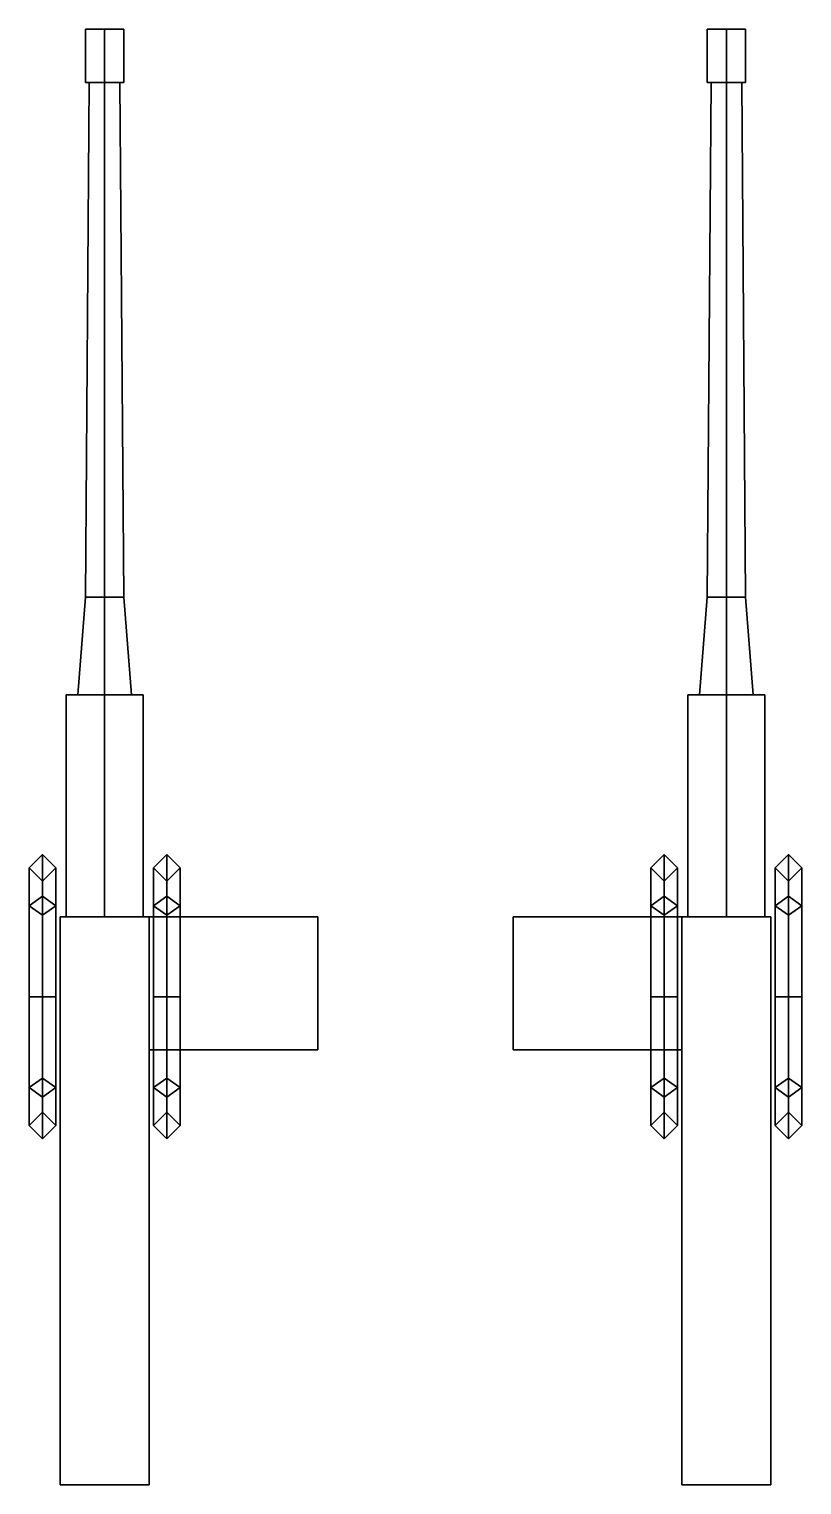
# Model space of a CAD drawing. Extents: x -0.44 to 0.43, y -0.55 to 1.09.
import ezdxf

# ---------------------------------------------------------------- set-up
doc = ezdxf.new("R2010")
doc.units = 0
doc.layers.add('GUN', color=1, linetype='CONTINUOUS')

msp = doc.modelspace()

# ---------------------------------------------------------------- linework, layer by layer
at = {"layer": 'GUN'}
for points in [[(-0.35, 1.09, 0.025), (-0.3717, 1.09, 0.0125), (-0.3717, 1.03, 0.0125), (-0.35, 1.03, 0.025)], [(-0.3717, 1.09, 0.0125), (-0.3717, 1.09, -0.0125), (-0.3717, 1.03, -0.0125), (-0.3717, 1.03, 0.0125)], [(-0.3717, 1.09, -0.0125), (-0.35, 1.09, -0.025), (-0.35, 1.03, -0.025), (-0.3717, 1.03, -0.0125)], [(-0.3717, 1.09, -0.0125), (-0.3717, 1.09, 0.0125), (-0.35, 1.09, 0.025), (-0.35, 1.09, -0.025)], [(-0.35, 1.09, -0.025), (-0.3283, 1.09, -0.0125), (-0.3283, 1.03, -0.0125), (-0.35, 1.03, -0.025)], [(-0.3283, 1.09, 0.0125), (-0.35, 1.09, 0.025), (-0.35, 1.03, 0.025), (-0.3283, 1.03, 0.0125)], [(-0.35, 1.09, -0.025), (-0.35, 1.09, 0.025), (-0.3283, 1.09, 0.0125), (-0.3283, 1.09, -0.0125)], [(-0.3283, 1.09, -0.0125), (-0.3283, 1.09, 0.0125), (-0.3283, 1.03, 0.0125), (-0.3283, 1.03, -0.0125)], [(0.3283, 1.09, -0.0125), (0.3283, 1.09, 0.0125), (0.35, 1.09, 0.025), (0.35, 1.09, -0.025)], [(0.3283, 1.09, -0.0125), (0.35, 1.09, -0.025), (0.35, 1.03, -0.025), (0.3283, 1.03, -0.0125)], [(0.35, 1.09, 0.025), (0.3283, 1.09, 0.0125), (0.3283, 1.03, 0.0125), (0.35, 1.03, 0.025)], [(0.3283, 1.09, 0.0125), (0.3283, 1.09, -0.0125), (0.3283, 1.03, -0.0125), (0.3283, 1.03, 0.0125)], [(0.35, 1.09, -0.025), (0.35, 1.09, 0.025), (0.3717, 1.09, 0.0125), (0.3717, 1.09, -0.0125)], [(0.3717, 1.09, 0.0125), (0.35, 1.09, 0.025), (0.35, 1.03, 0.025), (0.3717, 1.03, 0.0125)], [(0.35, 1.09, -0.025), (0.3717, 1.09, -0.0125), (0.3717, 1.03, -0.0125), (0.35, 1.03, -0.025)], [(0.3717, 1.09, -0.0125), (0.3717, 1.09, 0.0125), (0.3717, 1.03, 0.0125), (0.3717, 1.03, -0.0125)], [(-0.35, 1.03, 0.02), (-0.3673, 1.03, 0.01), (-0.3717, 0.45, 0.0125), (-0.35, 0.45, 0.025)], [(-0.3673, 1.03, 0.01), (-0.3673, 1.03, -0.01), (-0.3717, 0.45, -0.0125), (-0.3717, 0.45, 0.0125)], [(-0.3673, 1.03, -0.01), (-0.35, 1.03, -0.02), (-0.35, 0.45, -0.025), (-0.3717, 0.45, -0.0125)], [(-0.3717, 1.03, -0.0125), (-0.35, 1.03, -0.025), (-0.35, 1.03, -0.02), (-0.3673, 1.03, -0.01)], [(-0.3717, 1.03, 0.0125), (-0.3717, 1.03, -0.0125), (-0.3673, 1.03, -0.01), (-0.3673, 1.03, 0.01)], [(-0.35, 1.03, 0.025), (-0.3717, 1.03, 0.0125), (-0.3673, 1.03, 0.01), (-0.35, 1.03, 0.02)], [(-0.35, 1.03, -0.02), (-0.3327, 1.03, -0.01), (-0.3283, 0.45, -0.0125), (-0.35, 0.45, -0.025)], [(-0.3327, 1.03, 0.01), (-0.35, 1.03, 0.02), (-0.35, 0.45, 0.025), (-0.3283, 0.45, 0.0125)], [(-0.35, 1.03, -0.025), (-0.3283, 1.03, -0.0125), (-0.3327, 1.03, -0.01), (-0.35, 1.03, -0.02)], [(-0.3283, 1.03, 0.0125), (-0.35, 1.03, 0.025), (-0.35, 1.03, 0.02), (-0.3327, 1.03, 0.01)], [(-0.3327, 1.03, -0.01), (-0.3327, 1.03, 0.01), (-0.3283, 0.45, 0.0125), (-0.3283, 0.45, -0.0125)], [(-0.3283, 1.03, -0.0125), (-0.3283, 1.03, 0.0125), (-0.3327, 1.03, 0.01), (-0.3327, 1.03, -0.01)], [(0.35, 1.03, 0.025), (0.3283, 1.03, 0.0125), (0.3327, 1.03, 0.01), (0.35, 1.03, 0.02)], [(0.3283, 1.03, 0.0125), (0.3283, 1.03, -0.0125), (0.3327, 1.03, -0.01), (0.3327, 1.03, 0.01)], [(0.3283, 1.03, -0.0125), (0.35, 1.03, -0.025), (0.35, 1.03, -0.02), (0.3327, 1.03, -0.01)], [(0.3327, 1.03, -0.01), (0.35, 1.03, -0.02), (0.35, 0.45, -0.025), (0.3283, 0.45, -0.0125)], [(0.3327, 1.03, 0.01), (0.3327, 1.03, -0.01), (0.3283, 0.45, -0.0125), (0.3283, 0.45, 0.0125)], [(0.35, 1.03, 0.02), (0.3327, 1.03, 0.01), (0.3283, 0.45, 0.0125), (0.35, 0.45, 0.025)], [(0.3717, 1.03, 0.0125), (0.35, 1.03, 0.025), (0.35, 1.03, 0.02), (0.3673, 1.03, 0.01)], [(0.35, 1.03, -0.025), (0.3717, 1.03, -0.0125), (0.3673, 1.03, -0.01), (0.35, 1.03, -0.02)], [(0.3673, 1.03, 0.01), (0.35, 1.03, 0.02), (0.35, 0.45, 0.025), (0.3717, 0.45, 0.0125)], [(0.35, 1.03, -0.02), (0.3673, 1.03, -0.01), (0.3717, 0.45, -0.0125), (0.35, 0.45, -0.025)], [(0.3717, 1.03, -0.0125), (0.3717, 1.03, 0.0125), (0.3673, 1.03, 0.01), (0.3673, 1.03, -0.01)], [(0.3673, 1.03, -0.01), (0.3673, 1.03, 0.01), (0.3717, 0.45, 0.0125), (0.3717, 0.45, -0.0125)], [(-0.35, 0.45, 0.025), (-0.3717, 0.45, 0.0125), (-0.3803, 0.34, 0.0175), (-0.35, 0.34, 0.035)], [(-0.3717, 0.45, 0.0125), (-0.3717, 0.45, -0.0125), (-0.3803, 0.34, -0.0175), (-0.3803, 0.34, 0.0175)], [(-0.3717, 0.45, -0.0125), (-0.35, 0.45, -0.025), (-0.35, 0.34, -0.035), (-0.3803, 0.34, -0.0175)], [(-0.35, 0.45, -0.025), (-0.3283, 0.45, -0.0125), (-0.3197, 0.34, -0.0175), (-0.35, 0.34, -0.035)], [(-0.3283, 0.45, 0.0125), (-0.35, 0.45, 0.025), (-0.35, 0.34, 0.035), (-0.3197, 0.34, 0.0175)], [(-0.3283, 0.45, -0.0125), (-0.3283, 0.45, 0.0125), (-0.3197, 0.34, 0.0175), (-0.3197, 0.34, -0.0175)], [(0.3283, 0.45, -0.0125), (0.35, 0.45, -0.025), (0.35, 0.34, -0.035), (0.3197, 0.34, -0.0175)], [(0.35, 0.45, 0.025), (0.3283, 0.45, 0.0125), (0.3197, 0.34, 0.0175), (0.35, 0.34, 0.035)], [(0.3283, 0.45, 0.0125), (0.3283, 0.45, -0.0125), (0.3197, 0.34, -0.0175), (0.3197, 0.34, 0.0175)], [(0.3717, 0.45, 0.0125), (0.35, 0.45, 0.025), (0.35, 0.34, 0.035), (0.3803, 0.34, 0.0175)], [(0.35, 0.45, -0.025), (0.3717, 0.45, -0.0125), (0.3803, 0.34, -0.0175), (0.35, 0.34, -0.035)], [(0.3717, 0.45, -0.0125), (0.3717, 0.45, 0.0125), (0.3803, 0.34, 0.0175), (0.3803, 0.34, -0.0175)], [(-0.35, 0.34, 0.05), (-0.3933, 0.34, 0.025), (-0.3933, 0.09, 0.025), (-0.35, 0.09, 0.05)], [(-0.3933, 0.34, 0.025), (-0.3933, 0.34, -0.025), (-0.3933, 0.09, -0.025), (-0.3933, 0.09, 0.025)], [(-0.3933, 0.34, -0.025), (-0.35, 0.34, -0.05), (-0.35, 0.09, -0.05), (-0.3933, 0.09, -0.025)], [(-0.35, 0.34, 0.035), (-0.3803, 0.34, 0.0175), (-0.3933, 0.34, 0.025), (-0.35, 0.34, 0.05)], [(-0.3803, 0.34, 0.0175), (-0.3803, 0.34, -0.0175), (-0.3933, 0.34, -0.025), (-0.3933, 0.34, 0.025)], [(-0.3803, 0.34, -0.0175), (-0.35, 0.34, -0.035), (-0.35, 0.34, -0.05), (-0.3933, 0.34, -0.025)], [(-0.35, 0.34, -0.05), (-0.3067, 0.34, -0.025), (-0.3067, 0.09, -0.025), (-0.35, 0.09, -0.05)], [(-0.3067, 0.34, 0.025), (-0.35, 0.34, 0.05), (-0.35, 0.09, 0.05), (-0.3067, 0.09, 0.025)], [(-0.3197, 0.34, 0.0175), (-0.35, 0.34, 0.035), (-0.35, 0.34, 0.05), (-0.3067, 0.34, 0.025)], [(-0.35, 0.34, -0.035), (-0.3197, 0.34, -0.0175), (-0.3067, 0.34, -0.025), (-0.35, 0.34, -0.05)], [(-0.3197, 0.34, -0.0175), (-0.3197, 0.34, 0.0175), (-0.3067, 0.34, 0.025), (-0.3067, 0.34, -0.025)], [(-0.3067, 0.34, -0.025), (-0.3067, 0.34, 0.025), (-0.3067, 0.09, 0.025), (-0.3067, 0.09, -0.025)], [(0.3197, 0.34, -0.0175), (0.35, 0.34, -0.035), (0.35, 0.34, -0.05), (0.3067, 0.34, -0.025)], [(0.35, 0.34, 0.035), (0.3197, 0.34, 0.0175), (0.3067, 0.34, 0.025), (0.35, 0.34, 0.05)], [(0.3067, 0.34, -0.025), (0.35, 0.34, -0.05), (0.35, 0.09, -0.05), (0.3067, 0.09, -0.025)], [(0.35, 0.34, 0.05), (0.3067, 0.34, 0.025), (0.3067, 0.09, 0.025), (0.35, 0.09, 0.05)], [(0.3197, 0.34, 0.0175), (0.3197, 0.34, -0.0175), (0.3067, 0.34, -0.025), (0.3067, 0.34, 0.025)], [(0.3067, 0.34, 0.025), (0.3067, 0.34, -0.025), (0.3067, 0.09, -0.025), (0.3067, 0.09, 0.025)], [(0.35, 0.34, -0.035), (0.3803, 0.34, -0.0175), (0.3933, 0.34, -0.025), (0.35, 0.34, -0.05)], [(0.3803, 0.34, 0.0175), (0.35, 0.34, 0.035), (0.35, 0.34, 0.05), (0.3933, 0.34, 0.025)], [(0.3933, 0.34, 0.025), (0.35, 0.34, 0.05), (0.35, 0.09, 0.05), (0.3933, 0.09, 0.025)], [(0.35, 0.34, -0.05), (0.3933, 0.34, -0.025), (0.3933, 0.09, -0.025), (0.35, 0.09, -0.05)], [(0.3803, 0.34, -0.0175), (0.3803, 0.34, 0.0175), (0.3933, 0.34, 0.025), (0.3933, 0.34, -0.025)], [(0.3933, 0.34, -0.025), (0.3933, 0.34, 0.025), (0.3933, 0.09, 0.025), (0.3933, 0.09, -0.025)], [(-0.435, 0.1025, 0.1025), (-0.42, 0.1131, 0.1131), (-0.42, 0.16), (-0.435, 0.145)], [(-0.435, 0.145), (-0.42, 0.16), (-0.42, 0.1131, -0.1131), (-0.435, 0.1025, -0.1025)], [(-0.42, 0.1131, 0.1131), (-0.405, 0.1025, 0.1025), (-0.405, 0.145), (-0.42, 0.16)], [(-0.42, 0.16), (-0.405, 0.145), (-0.405, 0.1025, -0.1025), (-0.42, 0.1131, -0.1131)], [(-0.295, 0.1025, 0.1025), (-0.28, 0.1131, 0.1131), (-0.28, 0.16), (-0.295, 0.145)], [(-0.295, 0.145), (-0.28, 0.16), (-0.28, 0.1131, -0.1131), (-0.295, 0.1025, -0.1025)], [(-0.28, 0.1131, 0.1131), (-0.265, 0.1025, 0.1025), (-0.265, 0.145), (-0.28, 0.16)], [(-0.28, 0.16), (-0.265, 0.145), (-0.265, 0.1025, -0.1025), (-0.28, 0.1131, -0.1131)], [(0.265, 0.145), (0.28, 0.16), (0.28, 0.1131, -0.1131), (0.265, 0.1025, -0.1025)], [(0.265, 0.1025, 0.1025), (0.28, 0.1131, 0.1131), (0.28, 0.16), (0.265, 0.145)], [(0.28, 0.16), (0.295, 0.145), (0.295, 0.1025, -0.1025), (0.28, 0.1131, -0.1131)], [(0.28, 0.1131, 0.1131), (0.295, 0.1025, 0.1025), (0.295, 0.145), (0.28, 0.16)], [(0.405, 0.145), (0.42, 0.16), (0.42, 0.1131, -0.1131), (0.405, 0.1025, -0.1025)], [(0.405, 0.1025, 0.1025), (0.42, 0.1131, 0.1131), (0.42, 0.16), (0.405, 0.145)], [(0.42, 0.16), (0.435, 0.145), (0.435, 0.1025, -0.1025), (0.42, 0.1131, -0.1131)], [(0.42, 0.1131, 0.1131), (0.435, 0.1025, 0.1025), (0.435, 0.145), (0.42, 0.16)], [(-0.42, 0.0919, 0.0919), (-0.435, 0.1025, 0.1025), (-0.435, 0.145), (-0.42, 0.13)], [(-0.42, 0.13), (-0.435, 0.145), (-0.435, 0.1025, -0.1025), (-0.42, 0.0919, -0.0919)], [(-0.405, 0.1025, 0.1025), (-0.42, 0.0919, 0.0919), (-0.42, 0.13), (-0.405, 0.145)], [(-0.405, 0.145), (-0.42, 0.13), (-0.42, 0.0919, -0.0919), (-0.405, 0.1025, -0.1025)], [(-0.28, 0.0919, 0.0919), (-0.295, 0.1025, 0.1025), (-0.295, 0.145), (-0.28, 0.13)], [(-0.28, 0.13), (-0.295, 0.145), (-0.295, 0.1025, -0.1025), (-0.28, 0.0919, -0.0919)], [(-0.265, 0.1025, 0.1025), (-0.28, 0.0919, 0.0919), (-0.28, 0.13), (-0.265, 0.145)], [(-0.265, 0.145), (-0.28, 0.13), (-0.28, 0.0919, -0.0919), (-0.265, 0.1025, -0.1025)], [(0.28, 0.13), (0.265, 0.145), (0.265, 0.1025, -0.1025), (0.28, 0.0919, -0.0919)], [(0.28, 0.0919, 0.0919), (0.265, 0.1025, 0.1025), (0.265, 0.145), (0.28, 0.13)], [(0.295, 0.145), (0.28, 0.13), (0.28, 0.0919, -0.0919), (0.295, 0.1025, -0.1025)], [(0.295, 0.1025, 0.1025), (0.28, 0.0919, 0.0919), (0.28, 0.13), (0.295, 0.145)], [(0.42, 0.13), (0.405, 0.145), (0.405, 0.1025, -0.1025), (0.42, 0.0919, -0.0919)], [(0.42, 0.0919, 0.0919), (0.405, 0.1025, 0.1025), (0.405, 0.145), (0.42, 0.13)], [(0.435, 0.145), (0.42, 0.13), (0.42, 0.0919, -0.0919), (0.435, 0.1025, -0.1025)], [(0.435, 0.1025, 0.1025), (0.42, 0.0919, 0.0919), (0.42, 0.13), (0.435, 0.145)], [(-0.435, 0, 0.145), (-0.42, 0, 0.16), (-0.42, 0.1131, 0.1131), (-0.435, 0.1025, 0.1025)], [(-0.435, 0.1025, -0.1025), (-0.42, 0.1131, -0.1131), (-0.42, 0, -0.16), (-0.435, 0, -0.145)], [(-0.42, 0, 0.13), (-0.435, 0, 0.145), (-0.435, 0.1025, 0.1025), (-0.42, 0.0919, 0.0919)], [(-0.42, 0.0919, -0.0919), (-0.435, 0.1025, -0.1025), (-0.435, 0, -0.145), (-0.42, 0, -0.13)], [(-0.42, 0, 0.16), (-0.405, 0, 0.145), (-0.405, 0.1025, 0.1025), (-0.42, 0.1131, 0.1131)], [(-0.42, 0.1131, -0.1131), (-0.405, 0.1025, -0.1025), (-0.405, 0, -0.145), (-0.42, 0, -0.16)], [(-0.405, 0, 0.145), (-0.42, 0, 0.13), (-0.42, 0.0919, 0.0919), (-0.405, 0.1025, 0.1025)], [(-0.405, 0.1025, -0.1025), (-0.42, 0.0919, -0.0919), (-0.42, 0, -0.13), (-0.405, 0, -0.145)], [(-0.295, 0, 0.145), (-0.28, 0, 0.16), (-0.28, 0.1131, 0.1131), (-0.295, 0.1025, 0.1025)], [(-0.295, 0.1025, -0.1025), (-0.28, 0.1131, -0.1131), (-0.28, 0, -0.16), (-0.295, 0, -0.145)], [(-0.28, 0, 0.13), (-0.295, 0, 0.145), (-0.295, 0.1025, 0.1025), (-0.28, 0.0919, 0.0919)], [(-0.28, 0.0919, -0.0919), (-0.295, 0.1025, -0.1025), (-0.295, 0, -0.145), (-0.28, 0, -0.13)], [(-0.28, 0, 0.16), (-0.265, 0, 0.145), (-0.265, 0.1025, 0.1025), (-0.28, 0.1131, 0.1131)], [(-0.28, 0.1131, -0.1131), (-0.265, 0.1025, -0.1025), (-0.265, 0, -0.145), (-0.28, 0, -0.16)], [(-0.265, 0, 0.145), (-0.28, 0, 0.13), (-0.28, 0.0919, 0.0919), (-0.265, 0.1025, 0.1025)], [(-0.265, 0.1025, -0.1025), (-0.28, 0.0919, -0.0919), (-0.28, 0, -0.13), (-0.265, 0, -0.145)], [(0.265, 0.1025, -0.1025), (0.28, 0.1131, -0.1131), (0.28, 0, -0.16), (0.265, 0, -0.145)], [(0.265, 0, 0.145), (0.28, 0, 0.16), (0.28, 0.1131, 0.1131), (0.265, 0.1025, 0.1025)], [(0.28, 0.0919, -0.0919), (0.265, 0.1025, -0.1025), (0.265, 0, -0.145), (0.28, 0, -0.13)], [(0.28, 0, 0.13), (0.265, 0, 0.145), (0.265, 0.1025, 0.1025), (0.28, 0.0919, 0.0919)], [(0.28, 0.1131, -0.1131), (0.295, 0.1025, -0.1025), (0.295, 0, -0.145), (0.28, 0, -0.16)], [(0.28, 0, 0.16), (0.295, 0, 0.145), (0.295, 0.1025, 0.1025), (0.28, 0.1131, 0.1131)], [(0.295, 0.1025, -0.1025), (0.28, 0.0919, -0.0919), (0.28, 0, -0.13), (0.295, 0, -0.145)], [(0.295, 0, 0.145), (0.28, 0, 0.13), (0.28, 0.0919, 0.0919), (0.295, 0.1025, 0.1025)], [(0.405, 0.1025, -0.1025), (0.42, 0.1131, -0.1131), (0.42, 0, -0.16), (0.405, 0, -0.145)], [(0.405, 0, 0.145), (0.42, 0, 0.16), (0.42, 0.1131, 0.1131), (0.405, 0.1025, 0.1025)], [(0.42, 0.0919, -0.0919), (0.405, 0.1025, -0.1025), (0.405, 0, -0.145), (0.42, 0, -0.13)], [(0.42, 0, 0.13), (0.405, 0, 0.145), (0.405, 0.1025, 0.1025), (0.42, 0.0919, 0.0919)], [(0.42, 0.1131, -0.1131), (0.435, 0.1025, -0.1025), (0.435, 0, -0.145), (0.42, 0, -0.16)], [(0.42, 0, 0.16), (0.435, 0, 0.145), (0.435, 0.1025, 0.1025), (0.42, 0.1131, 0.1131)], [(0.435, 0.1025, -0.1025), (0.42, 0.0919, -0.0919), (0.42, 0, -0.13), (0.435, 0, -0.145)], [(0.435, 0, 0.145), (0.42, 0, 0.13), (0.42, 0.0919, 0.0919), (0.435, 0.1025, 0.1025)], [(-0.4, 0.09, 0.06), (-0.4, -0.55, 0.06), (-0.3, -0.55, 0.06), (-0.3, 0.09, 0.06)], [(-0.3, -0.55, -0.17), (-0.4, -0.55, -0.17), (-0.4, 0.09, -0.17), (-0.3, 0.09, -0.17)], [(-0.3, 0.09, -0.17), (-0.4, 0.09, -0.17), (-0.4, 0.09, 0.06), (-0.3, 0.09, 0.06)], [(-0.4, 0.09, -0.17), (-0.4, -0.55, -0.17), (-0.4, -0.55, 0.06), (-0.4, 0.09, 0.06)], [(-0.3, 0.09, 0.06), (-0.3, -0.55, 0.06), (-0.3, -0.55, -0.17), (-0.3, 0.09, -0.17)], [(-0.11, -0.06, -0.09), (-0.3, -0.06, -0.09), (-0.3, 0.09, -0.09), (-0.11, 0.09, -0.09)], [(-0.11, 0.09, -0.09), (-0.3, 0.09, -0.09), (-0.3, 0.09, 0.08), (-0.11, 0.09, 0.08)], [(-0.3, 0.09, 0.08), (-0.3, -0.06, 0.08), (-0.11, -0.06, 0.08), (-0.11, 0.09, 0.08)], [(-0.3, 0.09, 0.06), (-0.3, -0.06, 0.06), (-0.3, -0.06, 0.08), (-0.3, 0.09, 0.08)], [(-0.11, 0.09, 0.08), (-0.11, -0.06, 0.08), (-0.11, -0.06, -0.09), (-0.11, 0.09, -0.09)], [(0.11, 0.09, -0.09), (0.11, -0.06, -0.09), (0.11, -0.06, 0.08), (0.11, 0.09, 0.08)], [(0.3, 0.09, -0.09), (0.3, -0.06, -0.09), (0.11, -0.06, -0.09), (0.11, 0.09, -0.09)], [(0.11, 0.09, 0.08), (0.3, 0.09, 0.08), (0.3, 0.09, -0.09), (0.11, 0.09, -0.09)], [(0.11, -0.06, 0.08), (0.3, -0.06, 0.08), (0.3, 0.09, 0.08), (0.11, 0.09, 0.08)], [(0.3, 0.09, -0.17), (0.3, -0.55, -0.17), (0.3, -0.55, 0.06), (0.3, 0.09, 0.06)], [(0.4, -0.55, -0.17), (0.3, -0.55, -0.17), (0.3, 0.09, -0.17), (0.4, 0.09, -0.17)], [(0.3, 0.09, 0.06), (0.3, -0.55, 0.06), (0.4, -0.55, 0.06), (0.4, 0.09, 0.06)], [(0.4, 0.09, -0.17), (0.3, 0.09, -0.17), (0.3, 0.09, 0.06), (0.4, 0.09, 0.06)], [(0.3, -0.06, 0.08), (0.3, -0.06, 0.06), (0.3, 0.09, 0.06), (0.3, 0.09, 0.08)], [(0.4, 0.09, 0.06), (0.4, -0.55, 0.06), (0.4, -0.55, -0.17), (0.4, 0.09, -0.17)], [(-0.42, 0, -0.13), (-0.435, 0, -0.145), (-0.435, -0.1025, -0.1025), (-0.42, -0.0919, -0.0919)], [(-0.435, 0, -0.145), (-0.42, 0, -0.16), (-0.42, -0.1131, -0.1131), (-0.435, -0.1025, -0.1025)], [(-0.42, -0.0919, 0.0919), (-0.435, -0.1025, 0.1025), (-0.435, 0, 0.145), (-0.42, 0, 0.13)], [(-0.435, -0.1025, 0.1025), (-0.42, -0.1131, 0.1131), (-0.42, 0, 0.16), (-0.435, 0, 0.145)], [(-0.42, 0, -0.16), (-0.405, 0, -0.145), (-0.405, -0.1025, -0.1025), (-0.42, -0.1131, -0.1131)], [(-0.405, 0, -0.145), (-0.42, 0, -0.13), (-0.42, -0.0919, -0.0919), (-0.405, -0.1025, -0.1025)], [(-0.42, -0.1131, 0.1131), (-0.405, -0.1025, 0.1025), (-0.405, 0, 0.145), (-0.42, 0, 0.16)], [(-0.405, -0.1025, 0.1025), (-0.42, -0.0919, 0.0919), (-0.42, 0, 0.13), (-0.405, 0, 0.145)], [(-0.28, 0, -0.13), (-0.295, 0, -0.145), (-0.295, -0.1025, -0.1025), (-0.28, -0.0919, -0.0919)], [(-0.295, 0, -0.145), (-0.28, 0, -0.16), (-0.28, -0.1131, -0.1131), (-0.295, -0.1025, -0.1025)], [(-0.28, -0.0919, 0.0919), (-0.295, -0.1025, 0.1025), (-0.295, 0, 0.145), (-0.28, 0, 0.13)], [(-0.295, -0.1025, 0.1025), (-0.28, -0.1131, 0.1131), (-0.28, 0, 0.16), (-0.295, 0, 0.145)], [(-0.28, 0, -0.16), (-0.265, 0, -0.145), (-0.265, -0.1025, -0.1025), (-0.28, -0.1131, -0.1131)], [(-0.265, 0, -0.145), (-0.28, 0, -0.13), (-0.28, -0.0919, -0.0919), (-0.265, -0.1025, -0.1025)], [(-0.28, -0.1131, 0.1131), (-0.265, -0.1025, 0.1025), (-0.265, 0, 0.145), (-0.28, 0, 0.16)], [(-0.265, -0.1025, 0.1025), (-0.28, -0.0919, 0.0919), (-0.28, 0, 0.13), (-0.265, 0, 0.145)], [(0.265, -0.1025, 0.1025), (0.28, -0.1131, 0.1131), (0.28, 0, 0.16), (0.265, 0, 0.145)], [(0.28, -0.0919, 0.0919), (0.265, -0.1025, 0.1025), (0.265, 0, 0.145), (0.28, 0, 0.13)], [(0.265, 0, -0.145), (0.28, 0, -0.16), (0.28, -0.1131, -0.1131), (0.265, -0.1025, -0.1025)], [(0.28, 0, -0.13), (0.265, 0, -0.145), (0.265, -0.1025, -0.1025), (0.28, -0.0919, -0.0919)], [(0.295, -0.1025, 0.1025), (0.28, -0.0919, 0.0919), (0.28, 0, 0.13), (0.295, 0, 0.145)], [(0.28, -0.1131, 0.1131), (0.295, -0.1025, 0.1025), (0.295, 0, 0.145), (0.28, 0, 0.16)], [(0.295, 0, -0.145), (0.28, 0, -0.13), (0.28, -0.0919, -0.0919), (0.295, -0.1025, -0.1025)], [(0.28, 0, -0.16), (0.295, 0, -0.145), (0.295, -0.1025, -0.1025), (0.28, -0.1131, -0.1131)], [(0.405, -0.1025, 0.1025), (0.42, -0.1131, 0.1131), (0.42, 0, 0.16), (0.405, 0, 0.145)], [(0.42, -0.0919, 0.0919), (0.405, -0.1025, 0.1025), (0.405, 0, 0.145), (0.42, 0, 0.13)], [(0.405, 0, -0.145), (0.42, 0, -0.16), (0.42, -0.1131, -0.1131), (0.405, -0.1025, -0.1025)], [(0.42, 0, -0.13), (0.405, 0, -0.145), (0.405, -0.1025, -0.1025), (0.42, -0.0919, -0.0919)], [(0.435, -0.1025, 0.1025), (0.42, -0.0919, 0.0919), (0.42, 0, 0.13), (0.435, 0, 0.145)], [(0.42, -0.1131, 0.1131), (0.435, -0.1025, 0.1025), (0.435, 0, 0.145), (0.42, 0, 0.16)], [(0.435, 0, -0.145), (0.42, 0, -0.13), (0.42, -0.0919, -0.0919), (0.435, -0.1025, -0.1025)], [(0.42, 0, -0.16), (0.435, 0, -0.145), (0.435, -0.1025, -0.1025), (0.42, -0.1131, -0.1131)], [(-0.11, -0.06, 0.08), (-0.3, -0.06, 0.08), (-0.3, -0.06, -0.09), (-0.11, -0.06, -0.09)], [(0.11, -0.06, -0.09), (0.3, -0.06, -0.09), (0.3, -0.06, 0.08), (0.11, -0.06, 0.08)], [(-0.42, -0.0919, -0.0919), (-0.435, -0.1025, -0.1025), (-0.435, -0.145), (-0.42, -0.13)], [(-0.42, -0.13), (-0.435, -0.145), (-0.435, -0.1025, 0.1025), (-0.42, -0.0919, 0.0919)], [(-0.405, -0.1025, -0.1025), (-0.42, -0.0919, -0.0919), (-0.42, -0.13), (-0.405, -0.145)], [(-0.405, -0.145), (-0.42, -0.13), (-0.42, -0.0919, 0.0919), (-0.405, -0.1025, 0.1025)], [(-0.28, -0.0919, -0.0919), (-0.295, -0.1025, -0.1025), (-0.295, -0.145), (-0.28, -0.13)], [(-0.28, -0.13), (-0.295, -0.145), (-0.295, -0.1025, 0.1025), (-0.28, -0.0919, 0.0919)], [(-0.265, -0.1025, -0.1025), (-0.28, -0.0919, -0.0919), (-0.28, -0.13), (-0.265, -0.145)], [(-0.265, -0.145), (-0.28, -0.13), (-0.28, -0.0919, 0.0919), (-0.265, -0.1025, 0.1025)], [(0.28, -0.13), (0.265, -0.145), (0.265, -0.1025, 0.1025), (0.28, -0.0919, 0.0919)], [(0.28, -0.0919, -0.0919), (0.265, -0.1025, -0.1025), (0.265, -0.145), (0.28, -0.13)], [(0.295, -0.145), (0.28, -0.13), (0.28, -0.0919, 0.0919), (0.295, -0.1025, 0.1025)], [(0.295, -0.1025, -0.1025), (0.28, -0.0919, -0.0919), (0.28, -0.13), (0.295, -0.145)], [(0.42, -0.13), (0.405, -0.145), (0.405, -0.1025, 0.1025), (0.42, -0.0919, 0.0919)], [(0.42, -0.0919, -0.0919), (0.405, -0.1025, -0.1025), (0.405, -0.145), (0.42, -0.13)], [(0.435, -0.145), (0.42, -0.13), (0.42, -0.0919, 0.0919), (0.435, -0.1025, 0.1025)], [(0.435, -0.1025, -0.1025), (0.42, -0.0919, -0.0919), (0.42, -0.13), (0.435, -0.145)], [(-0.435, -0.1025, -0.1025), (-0.42, -0.1131, -0.1131), (-0.42, -0.16), (-0.435, -0.145)], [(-0.435, -0.145), (-0.42, -0.16), (-0.42, -0.1131, 0.1131), (-0.435, -0.1025, 0.1025)], [(-0.42, -0.1131, -0.1131), (-0.405, -0.1025, -0.1025), (-0.405, -0.145), (-0.42, -0.16)], [(-0.42, -0.16), (-0.405, -0.145), (-0.405, -0.1025, 0.1025), (-0.42, -0.1131, 0.1131)], [(-0.295, -0.1025, -0.1025), (-0.28, -0.1131, -0.1131), (-0.28, -0.16), (-0.295, -0.145)], [(-0.295, -0.145), (-0.28, -0.16), (-0.28, -0.1131, 0.1131), (-0.295, -0.1025, 0.1025)], [(-0.28, -0.1131, -0.1131), (-0.265, -0.1025, -0.1025), (-0.265, -0.145), (-0.28, -0.16)], [(-0.28, -0.16), (-0.265, -0.145), (-0.265, -0.1025, 0.1025), (-0.28, -0.1131, 0.1131)], [(0.265, -0.145), (0.28, -0.16), (0.28, -0.1131, 0.1131), (0.265, -0.1025, 0.1025)], [(0.265, -0.1025, -0.1025), (0.28, -0.1131, -0.1131), (0.28, -0.16), (0.265, -0.145)], [(0.28, -0.16), (0.295, -0.145), (0.295, -0.1025, 0.1025), (0.28, -0.1131, 0.1131)], [(0.28, -0.1131, -0.1131), (0.295, -0.1025, -0.1025), (0.295, -0.145), (0.28, -0.16)], [(0.405, -0.145), (0.42, -0.16), (0.42, -0.1131, 0.1131), (0.405, -0.1025, 0.1025)], [(0.405, -0.1025, -0.1025), (0.42, -0.1131, -0.1131), (0.42, -0.16), (0.405, -0.145)], [(0.42, -0.16), (0.435, -0.145), (0.435, -0.1025, 0.1025), (0.42, -0.1131, 0.1131)], [(0.42, -0.1131, -0.1131), (0.435, -0.1025, -0.1025), (0.435, -0.145), (0.42, -0.16)], [(-0.3, -0.55, 0.06), (-0.4, -0.55, 0.06), (-0.4, -0.55, -0.17), (-0.3, -0.55, -0.17)], [(0.4, -0.55, 0.06), (0.3, -0.55, 0.06), (0.3, -0.55, -0.17), (0.4, -0.55, -0.17)]]:
    msp.add_3dface(points, dxfattribs=at)

doc.saveas('drawing.dxf')
